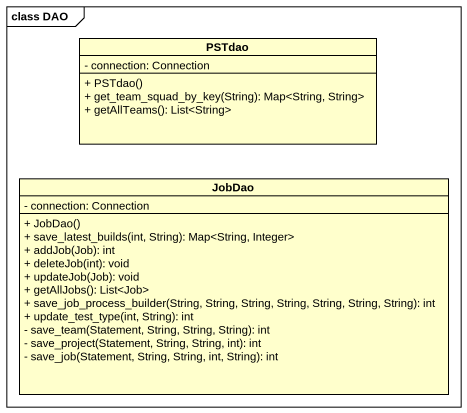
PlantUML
@startuml
mainframe class DAO
hide circle
hide empty members
skinparam classAttributeIconSize 0
class PSTdao {
  - connection: Connection
  + PSTdao()
  + get_team_squad_by_key(String): Map<String, String>
  + getAllTeams(): List<String>
}
class JobDao {
  - connection: Connection
  + JobDao()
  + save_latest_builds(int, String): Map<String, Integer>
  + addJob(Job): int
  + deleteJob(int): void
  + updateJob(Job): void
  + getAllJobs(): List<Job>
  + save_job_process_builder(String, String, String, String, String, String, String): int
  + update_test_type(int, String): int
  - save_team(Statement, String, String, String): int
  - save_project(Statement, String, String, int): int
  - save_job(Statement, String, String, int, String): int
}
@enduml
